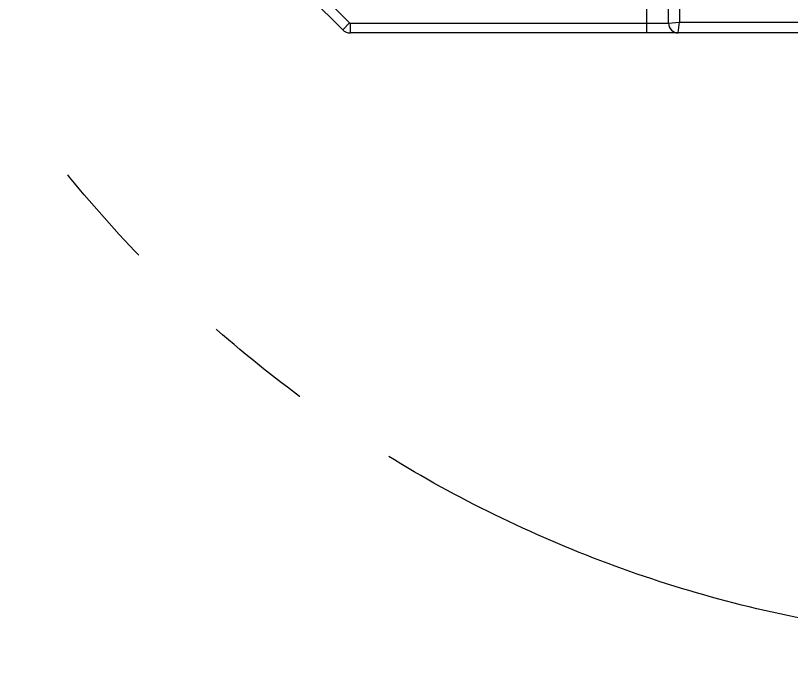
# Model space of a CAD drawing. Header units: millimetres. Extents: x 10462777 to 22643323, y 453826 to 1389191.
# Drawn here: x 11288228.3 to 11288589.9, y 582827.7 to 583137.7 of the extents above; entities that cross this region are included whole.
import ezdxf

# ---------------------------------------------------------------- set-up
doc = ezdxf.new("R2010")
doc.units = ezdxf.units.MM
doc.header["$LTSCALE"] = 200
doc.header["$MEASUREMENT"] = 0
doc.linetypes.add('PHANTOM', pattern=[2.5, 1.25, -0.25, 0.25, -0.25, 0.25, -0.25])
doc.layers.get('0').update_dxf_attribs({"linetype": 'CONTINUOUS'})
doc.layers.add('A290-7329-X201', color=7, linetype='CONTINUOUS')
doc.layers.add('LAYOUT', color=8, linetype='CONTINUOUS', lineweight=25)

# ---------------------------------------------------------------- blocks, each defined once
blk = doc.blocks.new('A$C7DA30AB0')
at = {"layer": 'A290-7329-X201', "color": 7, "linetype": 'Continuous', "ltscale": 25.4}
for p, q in [((2838.03, 2725.76, 0), (2838.03, 2756.75, 0)), ((2848.19, 2725.76, 0), (2848.19, 2756.75, 0)), ((2853.26, 2756.75, 0), (2853.26, 2726.26, 0)), ((2682.22, 2743.25, 0), (2699.57, 2725.91, 0)), ((2696.33, 2722.67, 0), (2678.99, 2740.02, 0)), ((2696.33, 2722.67, 0), (2699.57, 2725.91, 0)), ((2699.92, 2721.19, 0), (2699.92, 2725.76, 0)), ((2699.92, 2725.76, 0), (2838.03, 2725.76, 0)), ((2838.03, 2721.19, 0), (2838.03, 2725.76, 0)), ((2838.03, 2725.76, 0), (2848.19, 2725.76, 0)), ((2848.19, 2725.76, 0), (2853.26, 2726.26, 0)), ((2852.76, 2721.19, 0), (2853.26, 2726.26, 0)), ((2853.26, 2726.26, 0), (2909.15, 2726.26, 0)), ((2838.03, 2721.19, 0), (2699.92, 2721.19, 0)), ((2852.76, 2721.19, 0), (2838.03, 2721.19, 0)), ((2909.15, 2721.19, 0), (2852.76, 2721.19, 0))]:
    blk.add_line(p, q, dxfattribs=at)
for centre, radius, start in [((2699.92, 2726.27, 0), 0.508, 225), ((2852.76, 2725.76, 0), 4.57, 180), ((2699.92, 2726.27, 0), 5.08, 225)]:
    blk.add_arc(centre, radius, start, 270, dxfattribs=at)
at = {"layer": 'LAYOUT', "color": 6, "linetype": 'PHANTOM'}
for centre, radius in [((3030.45, 3025.99, 0), 2693.02), ((3025.99, 3025.99, 0), 589.24)]:
    blk.add_circle(centre, radius, dxfattribs=at)

msp = doc.modelspace()

# ---------------------------------------------------------------- block references
at = {"ltscale": 10}
msp.add_blockref('A$C7DA30AB0', (11285684.40366, 580408.4363), dxfattribs=at)

doc.saveas('drawing.dxf')
